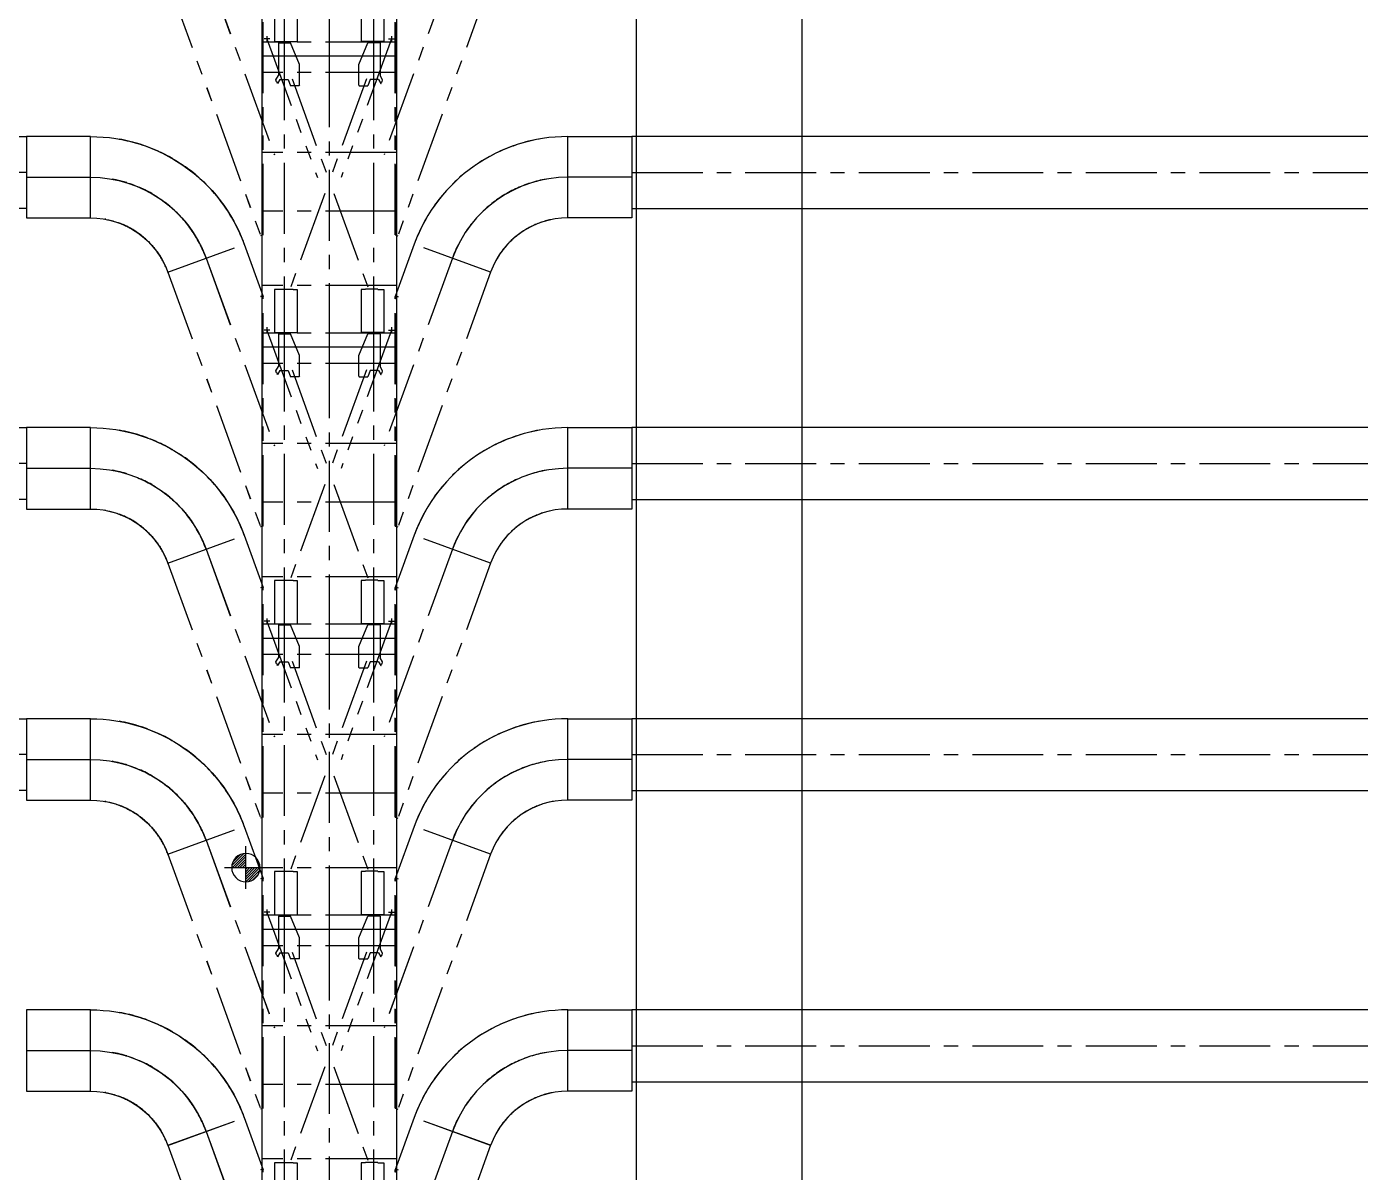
# Model space of a CAD drawing. Extents: x -40736 to 716455, y -65544 to 37405.
# Drawn here: x 340571 to 341981, y -40807 to -39596 of the extents above; entities that cross this region are included whole.
import ezdxf

# ---------------------------------------------------------------- set-up
doc = ezdxf.new("R2010")
doc.units = 0
doc.header["$LTSCALE"] = 600
doc.header["$MEASUREMENT"] = 0
doc.linetypes.add('CENTER', pattern=[2, 1.25, -0.25, 0.25, -0.25])
doc.linetypes.add('PHANTOM', pattern=[2.5, 1.25, -0.25, 0.25, -0.25, 0.25, -0.25])
doc.layers.get('0').update_dxf_attribs({"linetype": 'CONTINUOUS'})
for name, color, linetype in [('0-架台', 232, 'CONTINUOUS'), ('001', 7, 'CONTINUOUS'), ('底圖', 253, 'CONTINUOUS'), ('規劃圖', 253, 'CONTINUOUS')]:
    doc.layers.add(name, color=color, linetype=linetype)

# ---------------------------------------------------------------- blocks, each defined once
blk = doc.blocks.new('*X3')
at = {"color": 0, "linetype": 'Continuous'}
for p, q in [((4004.313, 2188.463), (4004.316, 2188.466)), ((4003.813, 2187.963), (4003.816, 2187.966))]:
    blk.add_line(p, q, dxfattribs=at)
blk = doc.blocks.new('B4-2', base_point=(4003.816, 2188.463))
for p, q in [((4003.816, 2188.963), (4003.816, 2189.213)), ((4003.816, 2188.463), (4003.816, 2188.963)), ((4003.066, 2188.463), (4003.316, 2188.463)), ((4003.316, 2188.463), (4003.816, 2188.463)), ((4003.816, 2187.963), (4003.816, 2188.463)), ((4003.816, 2188.463), (4004.313, 2188.463)), ((4004.313, 2188.463), (4004.566, 2188.463)), ((4003.816, 2187.713), (4003.816, 2187.963))]:
    blk.add_line(p, q)
at = {"color": 0, "linetype": 'Continuous'}
for p, q in [((4003.321, 2188.531), (4003.748, 2188.958)), ((4003.341, 2188.463), (4003.816, 2188.938)), ((4003.353, 2188.652), (4003.627, 2188.926)), ((4003.429, 2188.463), (4003.816, 2188.85)), ((4003.518, 2188.463), (4003.816, 2188.761)), ((4003.606, 2188.463), (4003.816, 2188.673)), ((4003.695, 2188.463), (4003.816, 2188.585)), ((4003.783, 2188.463), (4003.816, 2188.496)), ((4003.816, 2188.408), (4003.871, 2188.463)), ((4003.816, 2188.319), (4003.96, 2188.463)), ((4003.816, 2188.231), (4004.048, 2188.463)), ((4003.816, 2188.143), (4004.136, 2188.463)), ((4003.816, 2188.054), (4004.225, 2188.463)), ((4003.816, 2187.966), (4004.313, 2188.463)), ((4003.911, 2187.972), (4004.307, 2188.368)), ((4004.046, 2188.019), (4004.26, 2188.233)), ((4003.813, 2187.963), (4003.816, 2187.966))]:
    blk.add_line(p, q, dxfattribs=at)
at = {"linetype": 'Continuous'}
for start, end in [(90, 180), (269.6748, 0)]:
    blk.add_arc((4003.816, 2188.463), 0.5, start, end, dxfattribs=at)
for start, end in [(0, 90), (180, 270)]:
    blk.add_arc((4003.816, 2188.463), 0.5, start, end)
blk.add_blockref('*X3', (0, 0), dxfattribs=at)
blk = doc.blocks.new('platform')
at = {"layer": '0-架台'}
blk.add_line((3250, -10894), (3250, 147292), dxfattribs=at)
blk = doc.blocks.new('HAITI-3-34')
at = {"layer": '001', "linetype": 'CENTER'}
for p, q in [((75136.375512, 101974.159575), (75196.375512, 101974.159575)), ((75166.375512, 101944.159575), (75166.375512, 102004.159575)), ((75166.375512, 100688.159575), (75166.375512, 100628.159575)), ((75136.375512, 100658.159575), (75196.375512, 100658.159575))]:
    blk.add_line(p, q, dxfattribs=at)
at = {"layer": '001', "color": 6, "linetype": 'PHANTOM'}
for p, q in [((75166.375512, 101974.159575), (76630.671035, 101441.199591)), ((75206.166799, 101852.159575), (75208.166799, 101854.159575)), ((75206.166799, 101852.159575), (75206.166799, 101724.159575)), ((75208.166799, 101854.159575), (75552.128323, 101854.159575)), ((75597.128323, 101880.140337), (75552.128323, 101854.159575)), ((75595.166799, 101838.593332), (75636.278958, 101862.329448)), ((75595.166799, 101838.593332), (75595.166799, 101749.159575)), ((75617.618704, 101874.649956), (75597.128323, 101880.140337)), ((75625.118704, 101861.659575), (75617.618704, 101874.649956)), ((75630.747869, 101864.909575), (75625.118704, 101861.659575)), ((75635.528958, 101863.628486), (75630.747869, 101864.909575)), ((75636.278958, 101862.329448), (75635.528958, 101863.628486)), ((77813.166799, 101831.409575), (77810.166799, 101829.159575)), ((77810.166799, 101829.159575), (77810.166799, 101699.159575)), ((77813.166799, 101894.159575), (78270.166799, 101894.159575)), ((77813.166799, 101831.409575), (77813.166799, 101894.159575)), ((78270.166799, 101894.159575), (78270.166799, 101654.159575)), ((75435.166799, 101629.159575), (75206.166799, 101724.159575)), ((75587.408431, 101709.177459), (76594.75892, 101342.531865)), ((75595.166799, 101749.159575), (75660.166799, 101724.159575)), ((75660.166799, 101634.159575), (75660.166799, 101724.159575)), ((76799.556855, 101364.327637), (77809.696953, 101731.988565)), ((77813.166799, 101699.159575), (77810.166799, 101699.159575)), ((77813.166799, 101699.159575), (77813.166799, 101654.159575)), ((75655.166799, 101629.159575), (75435.166799, 101629.159575)), ((75655.166799, 101629.159575), (75660.166799, 101634.159575)), ((77813.166799, 101654.159575), (78270.166799, 101654.159575)), ((75587.408431, 100923.141691), (76594.75892, 101289.787285)), ((76799.556855, 101267.991513), (77809.696953, 100900.330585)), ((75166.375512, 100658.159575), (76630.671035, 101191.11956)), ((75435.166799, 101003.159575), (75206.166799, 100908.159575)), ((75655.166799, 101003.159575), (75435.166799, 101003.159575)), ((75655.166799, 101003.159575), (75660.166799, 100998.159575)), ((75660.166799, 100998.159575), (75660.166799, 100908.159575)), ((77813.166799, 100978.159575), (78270.166799, 100978.159575)), ((77813.166799, 100933.159575), (77813.166799, 100978.159575)), ((78270.166799, 100738.159575), (78270.166799, 100978.159575)), ((75206.166799, 100780.159575), (75206.166799, 100908.159575)), ((75595.166799, 100883.159575), (75660.166799, 100908.159575)), ((75595.166799, 100793.725818), (75595.166799, 100883.159575)), ((77813.166799, 100933.159575), (77810.166799, 100933.159575)), ((77810.166799, 100803.159575), (77810.166799, 100933.159575)), ((75206.166799, 100780.159575), (75208.166799, 100778.159575)), ((75208.166799, 100778.159575), (75552.128323, 100778.159575)), ((75597.128323, 100752.178813), (75552.128323, 100778.159575)), ((75595.166799, 100793.725818), (75636.278958, 100769.989702)), ((75617.618704, 100757.669194), (75597.128323, 100752.178813)), ((75625.118704, 100770.659575), (75617.618704, 100757.669194)), ((75630.747869, 100767.409575), (75625.118704, 100770.659575)), ((75635.528958, 100768.690664), (75630.747869, 100767.409575)), ((75636.278958, 100769.989702), (75635.528958, 100768.690664)), ((77813.166799, 100800.909575), (77810.166799, 100803.159575)), ((77813.166799, 100800.909575), (77813.166799, 100738.159575)), ((77813.166799, 100738.159575), (78270.166799, 100738.159575))]:
    blk.add_line(p, q, dxfattribs=at)
at = {"layer": '001', "color": 3}
for p, q in [((75348.266799, 102026.159575), (78425.166799, 102026.159575)), ((75348.266799, 102026.159575), (75348.266799, 100606.159575)), ((78425.166799, 102026.159575), (78425.166799, 100606.159575)), ((78425.166799, 100606.159575), (75348.266799, 100606.159575))]:
    blk.add_line(p, q, dxfattribs=at)
at = {"layer": '001', "color": 2, "linetype": 'CENTER'}
for p, q in [((75520.166799, 102026.159575), (75520.166799, 100606.159575)), ((76365.69228, 102026.159575), (76365.69228, 100606.159575)), ((76985.69228, 102026.159575), (76985.69228, 100606.159575)), ((77773.166799, 102026.159575), (77773.166799, 100606.159575)), ((78275.166799, 102026.159575), (78275.166799, 100606.159575)), ((78425.166799, 101789.159575), (75348.266799, 101789.159575)), ((75348.266799, 101316.159575), (78425.166799, 101316.159575)), ((78425.166799, 100843.159575), (75348.266799, 100843.159575))]:
    blk.add_line(p, q, dxfattribs=at)
blk = doc.blocks.new('HAITI-3-35')
at = {"layer": '001', "linetype": 'CENTER'}
for p, q in [((72059.475512, 101974.159575), (72119.475512, 101974.159575)), ((72089.475512, 101944.159575), (72089.475512, 102004.159575)), ((72089.475512, 100688.159575), (72089.475512, 100628.159575)), ((72059.475512, 100658.159575), (72119.475512, 100658.159575))]:
    blk.add_line(p, q, dxfattribs=at)
at = {"layer": '001', "color": 6, "linetype": 'PHANTOM'}
for p, q in [((72089.475512, 101974.159575), (73553.771035, 101441.199591)), ((72129.266799, 101852.159575), (72131.266799, 101854.159575)), ((72129.266799, 101852.159575), (72129.266799, 101724.159575)), ((72131.266799, 101854.159575), (72475.228323, 101854.159575)), ((72520.228323, 101880.140337), (72475.228323, 101854.159575)), ((72518.266799, 101838.593332), (72559.378958, 101862.329448)), ((72518.266799, 101838.593332), (72518.266799, 101749.159575)), ((72540.718704, 101874.649956), (72520.228323, 101880.140337)), ((72548.218704, 101861.659575), (72540.718704, 101874.649956)), ((72553.847869, 101864.909575), (72548.218704, 101861.659575)), ((72558.628958, 101863.628486), (72553.847869, 101864.909575)), ((72559.378958, 101862.329448), (72558.628958, 101863.628486)), ((74736.266799, 101831.409575), (74733.266799, 101829.159575)), ((74733.266799, 101829.159575), (74733.266799, 101699.159575)), ((74736.266799, 101894.159575), (75193.266799, 101894.159575)), ((74736.266799, 101831.409575), (74736.266799, 101894.159575)), ((75193.266799, 101894.159575), (75193.266799, 101654.159575)), ((72358.266799, 101629.159575), (72129.266799, 101724.159575)), ((72510.508431, 101709.177459), (73517.85892, 101342.531865)), ((72518.266799, 101749.159575), (72583.266799, 101724.159575)), ((72583.266799, 101634.159575), (72583.266799, 101724.159575)), ((73722.656855, 101364.327637), (74732.796953, 101731.988565)), ((74736.266799, 101699.159575), (74733.266799, 101699.159575)), ((74736.266799, 101699.159575), (74736.266799, 101654.159575)), ((72578.266799, 101629.159575), (72358.266799, 101629.159575)), ((72578.266799, 101629.159575), (72583.266799, 101634.159575)), ((74736.266799, 101654.159575), (75193.266799, 101654.159575)), ((72510.508431, 100923.141691), (73517.85892, 101289.787285)), ((73722.656855, 101267.991513), (74732.796953, 100900.330585)), ((72089.475512, 100658.159575), (73553.771035, 101191.11956)), ((72358.266799, 101003.159575), (72129.266799, 100908.159575)), ((72578.266799, 101003.159575), (72358.266799, 101003.159575)), ((72578.266799, 101003.159575), (72583.266799, 100998.159575)), ((72583.266799, 100998.159575), (72583.266799, 100908.159575)), ((74736.266799, 100978.159575), (75193.266799, 100978.159575)), ((74736.266799, 100933.159575), (74736.266799, 100978.159575)), ((75193.266799, 100738.159575), (75193.266799, 100978.159575)), ((72129.266799, 100780.159575), (72129.266799, 100908.159575)), ((72518.266799, 100883.159575), (72583.266799, 100908.159575)), ((72518.266799, 100793.725818), (72518.266799, 100883.159575)), ((74736.266799, 100933.159575), (74733.266799, 100933.159575)), ((74733.266799, 100803.159575), (74733.266799, 100933.159575)), ((72129.266799, 100780.159575), (72131.266799, 100778.159575)), ((72131.266799, 100778.159575), (72475.228323, 100778.159575)), ((72520.228323, 100752.178813), (72475.228323, 100778.159575)), ((72518.266799, 100793.725818), (72559.378958, 100769.989702)), ((72540.718704, 100757.669194), (72520.228323, 100752.178813)), ((72548.218704, 100770.659575), (72540.718704, 100757.669194)), ((72553.847869, 100767.409575), (72548.218704, 100770.659575)), ((72558.628958, 100768.690664), (72553.847869, 100767.409575)), ((72559.378958, 100769.989702), (72558.628958, 100768.690664)), ((74736.266799, 100800.909575), (74733.266799, 100803.159575)), ((74736.266799, 100800.909575), (74736.266799, 100738.159575)), ((74736.266799, 100738.159575), (75193.266799, 100738.159575))]:
    blk.add_line(p, q, dxfattribs=at)
at = {"layer": '001', "color": 3}
for p, q in [((72271.366799, 102026.159575), (75348.266799, 102026.159575)), ((72271.366799, 102026.159575), (72271.366799, 100606.159575)), ((75348.266799, 102026.159575), (75348.266799, 100606.159575)), ((75348.266799, 100606.159575), (72271.366799, 100606.159575))]:
    blk.add_line(p, q, dxfattribs=at)
at = {"layer": '001', "color": 2, "linetype": 'CENTER'}
for p, q in [((72443.266799, 102026.159575), (72443.266799, 100606.159575)), ((73288.79228, 102026.159575), (73288.79228, 100606.159575)), ((73908.79228, 102026.159575), (73908.79228, 100606.159575)), ((74696.266799, 102026.159575), (74696.266799, 100606.159575)), ((75198.266799, 102026.159575), (75198.266799, 100606.159575)), ((75348.266799, 101789.159575), (72271.366799, 101789.159575)), ((72271.366799, 101316.159575), (75348.266799, 101316.159575)), ((75348.266799, 100843.159575), (72271.366799, 100843.159575))]:
    blk.add_line(p, q, dxfattribs=at)
blk = doc.blocks.new('HAITI-3-36')
at = {"layer": '001', "linetype": 'CENTER'}
for p, q in [((68982.575512, 101974.159575), (69042.575512, 101974.159575)), ((69012.575512, 101944.159575), (69012.575512, 102004.159575)), ((69012.575512, 100688.159575), (69012.575512, 100628.159575)), ((68982.575512, 100658.159575), (69042.575512, 100658.159575))]:
    blk.add_line(p, q, dxfattribs=at)
at = {"layer": '001', "color": 6, "linetype": 'PHANTOM'}
for p, q in [((69012.575512, 101974.159575), (70476.871035, 101441.199591)), ((69052.366799, 101852.159575), (69054.366799, 101854.159575)), ((69052.366799, 101852.159575), (69052.366799, 101724.159575)), ((69054.366799, 101854.159575), (69398.328323, 101854.159575)), ((69443.328323, 101880.140337), (69398.328323, 101854.159575)), ((69441.366799, 101838.593332), (69482.478958, 101862.329448)), ((69441.366799, 101838.593332), (69441.366799, 101749.159575)), ((69463.818704, 101874.649956), (69443.328323, 101880.140337)), ((69471.318704, 101861.659575), (69463.818704, 101874.649956)), ((69476.947869, 101864.909575), (69471.318704, 101861.659575)), ((69481.728958, 101863.628486), (69476.947869, 101864.909575)), ((69482.478958, 101862.329448), (69481.728958, 101863.628486)), ((71659.366799, 101831.409575), (71656.366799, 101829.159575)), ((71656.366799, 101829.159575), (71656.366799, 101699.159575)), ((71659.366799, 101894.159575), (72116.366799, 101894.159575)), ((71659.366799, 101831.409575), (71659.366799, 101894.159575)), ((72116.366799, 101894.159575), (72116.366799, 101654.159575)), ((69281.366799, 101629.159575), (69052.366799, 101724.159575)), ((69433.608431, 101709.177459), (70440.95892, 101342.531865)), ((69441.366799, 101749.159575), (69506.366799, 101724.159575)), ((69506.366799, 101634.159575), (69506.366799, 101724.159575)), ((70645.756855, 101364.327637), (71655.896953, 101731.988565)), ((71659.366799, 101699.159575), (71656.366799, 101699.159575)), ((71659.366799, 101699.159575), (71659.366799, 101654.159575)), ((69501.366799, 101629.159575), (69281.366799, 101629.159575)), ((69501.366799, 101629.159575), (69506.366799, 101634.159575)), ((71659.366799, 101654.159575), (72116.366799, 101654.159575)), ((69433.608431, 100923.141691), (70440.95892, 101289.787285)), ((70645.756855, 101267.991513), (71655.896953, 100900.330585)), ((69012.575512, 100658.159575), (70476.871035, 101191.11956)), ((69281.366799, 101003.159575), (69052.366799, 100908.159575)), ((69501.366799, 101003.159575), (69281.366799, 101003.159575)), ((69501.366799, 101003.159575), (69506.366799, 100998.159575)), ((69506.366799, 100998.159575), (69506.366799, 100908.159575)), ((71659.366799, 100978.159575), (72116.366799, 100978.159575)), ((71659.366799, 100933.159575), (71659.366799, 100978.159575)), ((72116.366799, 100738.159575), (72116.366799, 100978.159575)), ((69052.366799, 100780.159575), (69052.366799, 100908.159575)), ((69441.366799, 100883.159575), (69506.366799, 100908.159575)), ((69441.366799, 100793.725818), (69441.366799, 100883.159575)), ((71659.366799, 100933.159575), (71656.366799, 100933.159575)), ((71656.366799, 100803.159575), (71656.366799, 100933.159575)), ((69052.366799, 100780.159575), (69054.366799, 100778.159575)), ((69054.366799, 100778.159575), (69398.328323, 100778.159575)), ((69443.328323, 100752.178813), (69398.328323, 100778.159575)), ((69441.366799, 100793.725818), (69482.478958, 100769.989702)), ((69463.818704, 100757.669194), (69443.328323, 100752.178813)), ((69471.318704, 100770.659575), (69463.818704, 100757.669194)), ((69476.947869, 100767.409575), (69471.318704, 100770.659575)), ((69481.728958, 100768.690664), (69476.947869, 100767.409575)), ((69482.478958, 100769.989702), (69481.728958, 100768.690664)), ((71659.366799, 100800.909575), (71656.366799, 100803.159575)), ((71659.366799, 100800.909575), (71659.366799, 100738.159575)), ((71659.366799, 100738.159575), (72116.366799, 100738.159575))]:
    blk.add_line(p, q, dxfattribs=at)
at = {"layer": '001', "color": 3}
for p, q in [((69194.466799, 102026.159575), (72271.366799, 102026.159575)), ((69194.466799, 102026.159575), (69194.466799, 100606.159575)), ((72271.366799, 102026.159575), (72271.366799, 100606.159575)), ((72271.366799, 100606.159575), (69194.466799, 100606.159575))]:
    blk.add_line(p, q, dxfattribs=at)
at = {"layer": '001', "color": 2, "linetype": 'CENTER'}
for p, q in [((69366.366799, 102026.159575), (69366.366799, 100606.159575)), ((70211.89228, 102026.159575), (70211.89228, 100606.159575)), ((70831.89228, 102026.159575), (70831.89228, 100606.159575)), ((71619.366799, 102026.159575), (71619.366799, 100606.159575)), ((72121.366799, 102026.159575), (72121.366799, 100606.159575)), ((72271.366799, 101789.159575), (69194.466799, 101789.159575)), ((69194.466799, 101316.159575), (72271.366799, 101316.159575)), ((72271.366799, 100843.159575), (69194.466799, 100843.159575))]:
    blk.add_line(p, q, dxfattribs=at)
blk = doc.blocks.new('HAITI-3-37')
at = {"layer": '001', "linetype": 'CENTER'}
for p, q in [((65905.675512, 101974.159575), (65965.675512, 101974.159575)), ((65935.675512, 101944.159575), (65935.675512, 102004.159575)), ((65935.675512, 100688.159575), (65935.675512, 100628.159575)), ((65905.675512, 100658.159575), (65965.675512, 100658.159575))]:
    blk.add_line(p, q, dxfattribs=at)
at = {"layer": '001', "color": 6, "linetype": 'PHANTOM'}
for p, q in [((65935.675512, 101974.159575), (67399.971035, 101441.199591)), ((65975.466799, 101852.159575), (65977.466799, 101854.159575)), ((65975.466799, 101852.159575), (65975.466799, 101724.159575)), ((65977.466799, 101854.159575), (66321.428323, 101854.159575)), ((66366.428323, 101880.140337), (66321.428323, 101854.159575)), ((66364.466799, 101838.593332), (66405.578958, 101862.329448)), ((66364.466799, 101838.593332), (66364.466799, 101749.159575)), ((66386.918704, 101874.649956), (66366.428323, 101880.140337)), ((66394.418704, 101861.659575), (66386.918704, 101874.649956)), ((66400.047869, 101864.909575), (66394.418704, 101861.659575)), ((66404.828958, 101863.628486), (66400.047869, 101864.909575)), ((66405.578958, 101862.329448), (66404.828958, 101863.628486)), ((68582.466799, 101831.409575), (68579.466799, 101829.159575)), ((68579.466799, 101829.159575), (68579.466799, 101699.159575)), ((68582.466799, 101894.159575), (69039.466799, 101894.159575)), ((68582.466799, 101831.409575), (68582.466799, 101894.159575)), ((69039.466799, 101894.159575), (69039.466799, 101654.159575)), ((66204.466799, 101629.159575), (65975.466799, 101724.159575)), ((66356.708431, 101709.177459), (67364.05892, 101342.531865)), ((66364.466799, 101749.159575), (66429.466799, 101724.159575)), ((66429.466799, 101634.159575), (66429.466799, 101724.159575)), ((67568.856855, 101364.327637), (68578.996953, 101731.988565)), ((68582.466799, 101699.159575), (68579.466799, 101699.159575)), ((68582.466799, 101699.159575), (68582.466799, 101654.159575)), ((66424.466799, 101629.159575), (66204.466799, 101629.159575)), ((66424.466799, 101629.159575), (66429.466799, 101634.159575)), ((68582.466799, 101654.159575), (69039.466799, 101654.159575)), ((66356.708431, 100923.141691), (67364.05892, 101289.787285)), ((67568.856855, 101267.991513), (68578.996953, 100900.330585)), ((65935.675512, 100658.159575), (67399.971035, 101191.11956)), ((66204.466799, 101003.159575), (65975.466799, 100908.159575)), ((66424.466799, 101003.159575), (66204.466799, 101003.159575)), ((66424.466799, 101003.159575), (66429.466799, 100998.159575)), ((66429.466799, 100998.159575), (66429.466799, 100908.159575)), ((68582.466799, 100978.159575), (69039.466799, 100978.159575)), ((68582.466799, 100933.159575), (68582.466799, 100978.159575)), ((69039.466799, 100738.159575), (69039.466799, 100978.159575)), ((65975.466799, 100780.159575), (65975.466799, 100908.159575)), ((66364.466799, 100883.159575), (66429.466799, 100908.159575)), ((66364.466799, 100793.725818), (66364.466799, 100883.159575)), ((68582.466799, 100933.159575), (68579.466799, 100933.159575)), ((68579.466799, 100803.159575), (68579.466799, 100933.159575)), ((65975.466799, 100780.159575), (65977.466799, 100778.159575)), ((65977.466799, 100778.159575), (66321.428323, 100778.159575)), ((66366.428323, 100752.178813), (66321.428323, 100778.159575)), ((66364.466799, 100793.725818), (66405.578958, 100769.989702)), ((66386.918704, 100757.669194), (66366.428323, 100752.178813)), ((66394.418704, 100770.659575), (66386.918704, 100757.669194)), ((66400.047869, 100767.409575), (66394.418704, 100770.659575)), ((66404.828958, 100768.690664), (66400.047869, 100767.409575)), ((66405.578958, 100769.989702), (66404.828958, 100768.690664)), ((68582.466799, 100800.909575), (68579.466799, 100803.159575)), ((68582.466799, 100800.909575), (68582.466799, 100738.159575)), ((68582.466799, 100738.159575), (69039.466799, 100738.159575))]:
    blk.add_line(p, q, dxfattribs=at)
at = {"layer": '001', "color": 3}
for p, q in [((66117.566799, 102026.159575), (69194.466799, 102026.159575)), ((66117.566799, 102026.159575), (66117.566799, 100606.159575)), ((69194.466799, 102026.159575), (69194.466799, 100606.159575)), ((69194.466799, 100606.159575), (66117.566799, 100606.159575))]:
    blk.add_line(p, q, dxfattribs=at)
at = {"layer": '001', "color": 2, "linetype": 'CENTER'}
for p, q in [((66289.466799, 102026.159575), (66289.466799, 100606.159575)), ((67134.99228, 102026.159575), (67134.99228, 100606.159575)), ((67754.99228, 102026.159575), (67754.99228, 100606.159575)), ((68542.466799, 102026.159575), (68542.466799, 100606.159575)), ((69044.466799, 102026.159575), (69044.466799, 100606.159575)), ((69194.466799, 101789.159575), (66117.566799, 101789.159575)), ((66117.566799, 101316.159575), (69194.466799, 101316.159575)), ((69194.466799, 100843.159575), (66117.566799, 100843.159575))]:
    blk.add_line(p, q, dxfattribs=at)
blk = doc.blocks.new('HAITI-3-38')
at = {"layer": '001', "linetype": 'CENTER'}
for p, q in [((62828.775512, 101974.159575), (62888.775512, 101974.159575)), ((62858.775512, 101944.159575), (62858.775512, 102004.159575)), ((62858.775512, 100688.159575), (62858.775512, 100628.159575)), ((62828.775512, 100658.159575), (62888.775512, 100658.159575))]:
    blk.add_line(p, q, dxfattribs=at)
at = {"layer": '001', "color": 6, "linetype": 'PHANTOM'}
for p, q in [((62858.775512, 101974.159575), (64323.071035, 101441.199591)), ((62898.566799, 101852.159575), (62900.566799, 101854.159575)), ((62898.566799, 101852.159575), (62898.566799, 101724.159575)), ((62900.566799, 101854.159575), (63244.528323, 101854.159575)), ((63289.528323, 101880.140337), (63244.528323, 101854.159575)), ((63287.566799, 101838.593332), (63328.678958, 101862.329448)), ((63287.566799, 101838.593332), (63287.566799, 101749.159575)), ((63310.018704, 101874.649956), (63289.528323, 101880.140337)), ((63317.518704, 101861.659575), (63310.018704, 101874.649956)), ((63323.147869, 101864.909575), (63317.518704, 101861.659575)), ((63327.928958, 101863.628486), (63323.147869, 101864.909575)), ((63328.678958, 101862.329448), (63327.928958, 101863.628486)), ((65505.566799, 101831.409575), (65502.566799, 101829.159575)), ((65502.566799, 101829.159575), (65502.566799, 101699.159575)), ((65505.566799, 101894.159575), (65962.566799, 101894.159575)), ((65505.566799, 101831.409575), (65505.566799, 101894.159575)), ((65962.566799, 101894.159575), (65962.566799, 101654.159575)), ((63127.566799, 101629.159575), (62898.566799, 101724.159575)), ((63279.808431, 101709.177459), (64287.15892, 101342.531865)), ((63287.566799, 101749.159575), (63352.566799, 101724.159575)), ((63352.566799, 101634.159575), (63352.566799, 101724.159575)), ((64491.956855, 101364.327637), (65502.096953, 101731.988565)), ((65505.566799, 101699.159575), (65502.566799, 101699.159575)), ((65505.566799, 101699.159575), (65505.566799, 101654.159575)), ((63347.566799, 101629.159575), (63127.566799, 101629.159575)), ((63347.566799, 101629.159575), (63352.566799, 101634.159575)), ((65505.566799, 101654.159575), (65962.566799, 101654.159575)), ((63279.808431, 100923.141691), (64287.15892, 101289.787285)), ((64491.956855, 101267.991513), (65502.096953, 100900.330585)), ((62858.775512, 100658.159575), (64323.071035, 101191.11956)), ((63127.566799, 101003.159575), (62898.566799, 100908.159575)), ((63347.566799, 101003.159575), (63127.566799, 101003.159575)), ((63347.566799, 101003.159575), (63352.566799, 100998.159575)), ((63352.566799, 100998.159575), (63352.566799, 100908.159575)), ((65505.566799, 100978.159575), (65962.566799, 100978.159575)), ((65505.566799, 100933.159575), (65505.566799, 100978.159575)), ((65962.566799, 100738.159575), (65962.566799, 100978.159575)), ((62898.566799, 100780.159575), (62898.566799, 100908.159575)), ((63287.566799, 100883.159575), (63352.566799, 100908.159575)), ((63287.566799, 100793.725818), (63287.566799, 100883.159575)), ((65505.566799, 100933.159575), (65502.566799, 100933.159575)), ((65502.566799, 100803.159575), (65502.566799, 100933.159575)), ((62898.566799, 100780.159575), (62900.566799, 100778.159575)), ((62900.566799, 100778.159575), (63244.528323, 100778.159575)), ((63289.528323, 100752.178813), (63244.528323, 100778.159575)), ((63287.566799, 100793.725818), (63328.678958, 100769.989702)), ((63310.018704, 100757.669194), (63289.528323, 100752.178813)), ((63317.518704, 100770.659575), (63310.018704, 100757.669194)), ((63323.147869, 100767.409575), (63317.518704, 100770.659575)), ((63327.928958, 100768.690664), (63323.147869, 100767.409575)), ((63328.678958, 100769.989702), (63327.928958, 100768.690664)), ((65505.566799, 100800.909575), (65502.566799, 100803.159575)), ((65505.566799, 100800.909575), (65505.566799, 100738.159575)), ((65505.566799, 100738.159575), (65962.566799, 100738.159575))]:
    blk.add_line(p, q, dxfattribs=at)
at = {"layer": '001', "color": 3}
for p, q in [((63040.666799, 102026.159575), (66117.566799, 102026.159575)), ((63040.666799, 102026.159575), (63040.666799, 100606.159575)), ((66117.566799, 102026.159575), (66117.566799, 100606.159575)), ((66117.566799, 100606.159575), (63040.666799, 100606.159575))]:
    blk.add_line(p, q, dxfattribs=at)
at = {"layer": '001', "color": 2, "linetype": 'CENTER'}
for p, q in [((63212.566799, 102026.159575), (63212.566799, 100606.159575)), ((64058.09228, 102026.159575), (64058.09228, 100606.159575)), ((64678.09228, 102026.159575), (64678.09228, 100606.159575)), ((65465.566799, 102026.159575), (65465.566799, 100606.159575)), ((65967.566799, 102026.159575), (65967.566799, 100606.159575)), ((66117.566799, 101789.159575), (63040.666799, 101789.159575)), ((63040.666799, 101316.159575), (66117.566799, 101316.159575)), ((66117.566799, 100843.159575), (63040.666799, 100843.159575))]:
    blk.add_line(p, q, dxfattribs=at)
blk = doc.blocks.new('1U0032-ASY-C01-NHX-1-166')
at = {"layer": '001', "color": 10, "linetype": 'PHANTOM'}
for p, q in [((77629.908773, 103022.144581), (77335.857457, 102213.977629)), ((77629.760978, 103022.198374), (80324.618782, 102041.350355)), ((77335.537644, 102214.094031), (77887.600522, 102013.159575)), ((80319.089792, 102026.159575), (77851.883312, 102026.159575)), ((77879.887842, 102015.966765), (77890.148452, 102044.157535)), ((80314.358172, 102013.159575), (77887.600522, 102013.159575)), ((80314.358172, 102013.159575), (80324.618782, 102041.350355))]:
    blk.add_line(p, q, dxfattribs=at)
at = {"layer": '001', "color": 2, "linetype": 'CENTER'}
blk.add_line((77482.609541, 102618.160683), (79466.291272, 101896.159575), dxfattribs=at)
at = {"layer": '001', "color": 10, "linetype": 'PHANTOM'}
for radius, end in [(870, 249.994821), (1730, 249.994364)]:
    blk.add_arc((77927.392397, 103839.704055), radius, 190.120183, end, dxfattribs=at)
at = {"layer": '001', "color": 2, "linetype": 'CENTER'}
blk.add_arc((77927.392397, 103839.704055), 1300, 190.120183, 249.992652, dxfattribs=at)
blk = doc.blocks.new('1U0032-ASY-C01-NHX-1-167')
at = {"layer": '001', "color": 2, "linetype": 'CENTER'}
blk.add_line((77482.609541, 100014.158467), (79466.291272, 100736.159575), dxfattribs=at)
at = {"layer": '001', "color": 10, "linetype": 'PHANTOM'}
for p, q in [((77335.537644, 100418.225119), (77887.600522, 100619.159575)), ((77629.760978, 99610.120776), (80324.618782, 100590.968795)), ((80319.089792, 100606.159575), (77851.883312, 100606.159575)), ((77879.887842, 100616.352385), (77890.148452, 100588.161615)), ((80314.358172, 100619.159575), (77887.600522, 100619.159575)), ((80314.358172, 100619.159575), (80324.618782, 100590.968795)), ((77629.908773, 99610.174569), (77335.857457, 100418.341521))]:
    blk.add_line(p, q, dxfattribs=at)
for radius, start in [(1730, 110.005636), (870, 110.005179)]:
    blk.add_arc((77927.392397, 98792.615095), radius, start, 169.879817, dxfattribs=at)
at = {"layer": '001', "color": 2, "linetype": 'CENTER'}
blk.add_arc((77927.392397, 98792.615095), 1300, 110.007348, 169.879817, dxfattribs=at)
blk = doc.blocks.new('1U0032-ASY-C01-NHX-1-168')
at = {"layer": '001', "color": 10, "linetype": 'PHANTOM'}
for p, q in [((74553.008773, 103022.144581), (74258.957457, 102213.977629)), ((74552.860978, 103022.198374), (77247.718782, 102041.350355)), ((74258.637644, 102214.094031), (74810.700522, 102013.159575)), ((77242.189792, 102026.159575), (74774.983312, 102026.159575)), ((74802.987842, 102015.966765), (74813.248452, 102044.157535)), ((77237.458172, 102013.159575), (74810.700522, 102013.159575)), ((77237.458172, 102013.159575), (77247.718782, 102041.350355))]:
    blk.add_line(p, q, dxfattribs=at)
at = {"layer": '001', "color": 2, "linetype": 'CENTER'}
blk.add_line((74405.709541, 102618.160683), (76389.391272, 101896.159575), dxfattribs=at)
at = {"layer": '001', "color": 10, "linetype": 'PHANTOM'}
for radius, end in [(870, 249.994821), (1730, 249.994364)]:
    blk.add_arc((74850.492397, 103839.704055), radius, 190.120183, end, dxfattribs=at)
at = {"layer": '001', "color": 2, "linetype": 'CENTER'}
blk.add_arc((74850.492397, 103839.704055), 1300, 190.120183, 249.992652, dxfattribs=at)
blk = doc.blocks.new('1U0032-ASY-C01-NHX-1-169')
at = {"layer": '001', "color": 2, "linetype": 'CENTER'}
blk.add_line((74405.709541, 100014.158467), (76389.391272, 100736.159575), dxfattribs=at)
at = {"layer": '001', "color": 10, "linetype": 'PHANTOM'}
for p, q in [((74258.637644, 100418.225119), (74810.700522, 100619.159575)), ((74552.860978, 99610.120776), (77247.718782, 100590.968795)), ((77242.189792, 100606.159575), (74774.983312, 100606.159575)), ((74802.987842, 100616.352385), (74813.248452, 100588.161615)), ((77237.458172, 100619.159575), (74810.700522, 100619.159575)), ((77237.458172, 100619.159575), (77247.718782, 100590.968795)), ((74553.008773, 99610.174569), (74258.957457, 100418.341521))]:
    blk.add_line(p, q, dxfattribs=at)
for radius, start in [(1730, 110.005636), (870, 110.005179)]:
    blk.add_arc((74850.492397, 98792.615095), radius, start, 169.879817, dxfattribs=at)
at = {"layer": '001', "color": 2, "linetype": 'CENTER'}
blk.add_arc((74850.492397, 98792.615095), 1300, 110.007348, 169.879817, dxfattribs=at)
blk = doc.blocks.new('1U0032-ASY-C01-NHX-1-170')
at = {"layer": '001', "color": 10, "linetype": 'PHANTOM'}
for p, q in [((71476.108773, 103022.144581), (71182.057457, 102213.977629)), ((71475.960978, 103022.198374), (74170.818782, 102041.350355)), ((71181.737644, 102214.094031), (71733.800522, 102013.159575)), ((74165.289792, 102026.159575), (71698.083312, 102026.159575)), ((71726.087842, 102015.966765), (71736.348452, 102044.157535)), ((74160.558172, 102013.159575), (71733.800522, 102013.159575)), ((74160.558172, 102013.159575), (74170.818782, 102041.350355))]:
    blk.add_line(p, q, dxfattribs=at)
at = {"layer": '001', "color": 2, "linetype": 'CENTER'}
blk.add_line((71328.809541, 102618.160683), (73312.491272, 101896.159575), dxfattribs=at)
at = {"layer": '001', "color": 10, "linetype": 'PHANTOM'}
for radius, end in [(870, 249.994821), (1730, 249.994364)]:
    blk.add_arc((71773.592397, 103839.704055), radius, 190.120183, end, dxfattribs=at)
at = {"layer": '001', "color": 2, "linetype": 'CENTER'}
blk.add_arc((71773.592397, 103839.704055), 1300, 190.120183, 249.992652, dxfattribs=at)
blk = doc.blocks.new('1U0032-ASY-C01-NHX-1-171')
at = {"layer": '001', "color": 2, "linetype": 'CENTER'}
blk.add_line((71328.809541, 100014.158467), (73312.491272, 100736.159575), dxfattribs=at)
at = {"layer": '001', "color": 10, "linetype": 'PHANTOM'}
for p, q in [((71181.737644, 100418.225119), (71733.800522, 100619.159575)), ((71475.960978, 99610.120776), (74170.818782, 100590.968795)), ((74165.289792, 100606.159575), (71698.083312, 100606.159575)), ((71726.087842, 100616.352385), (71736.348452, 100588.161615)), ((74160.558172, 100619.159575), (71733.800522, 100619.159575)), ((74160.558172, 100619.159575), (74170.818782, 100590.968795)), ((71476.108773, 99610.174569), (71182.057457, 100418.341521))]:
    blk.add_line(p, q, dxfattribs=at)
for radius, start in [(1730, 110.005636), (870, 110.005179)]:
    blk.add_arc((71773.592397, 98792.615095), radius, start, 169.879817, dxfattribs=at)
at = {"layer": '001', "color": 2, "linetype": 'CENTER'}
blk.add_arc((71773.592397, 98792.615095), 1300, 110.007348, 169.879817, dxfattribs=at)
blk = doc.blocks.new('1U0032-ASY-C01-NHX-1-172')
at = {"layer": '001', "color": 10, "linetype": 'PHANTOM'}
for p, q in [((68399.208773, 103022.144581), (68105.157457, 102213.977629)), ((68399.060978, 103022.198374), (71093.918782, 102041.350355)), ((68104.837644, 102214.094031), (68656.900522, 102013.159575)), ((71088.389792, 102026.159575), (68621.183312, 102026.159575)), ((68649.187842, 102015.966765), (68659.448452, 102044.157535)), ((71083.658172, 102013.159575), (68656.900522, 102013.159575)), ((71083.658172, 102013.159575), (71093.918782, 102041.350355))]:
    blk.add_line(p, q, dxfattribs=at)
at = {"layer": '001', "color": 2, "linetype": 'CENTER'}
blk.add_line((68251.909541, 102618.160683), (70235.591272, 101896.159575), dxfattribs=at)
at = {"layer": '001', "color": 10, "linetype": 'PHANTOM'}
for radius, end in [(870, 249.994821), (1730, 249.994364)]:
    blk.add_arc((68696.692397, 103839.704055), radius, 190.120183, end, dxfattribs=at)
at = {"layer": '001', "color": 2, "linetype": 'CENTER'}
blk.add_arc((68696.692397, 103839.704055), 1300, 190.120183, 249.992652, dxfattribs=at)
blk = doc.blocks.new('1U0032-ASY-C01-NHX-1-173')
at = {"layer": '001', "color": 2, "linetype": 'CENTER'}
blk.add_line((68251.909541, 100014.158467), (70235.591272, 100736.159575), dxfattribs=at)
at = {"layer": '001', "color": 10, "linetype": 'PHANTOM'}
for p, q in [((68104.837644, 100418.225119), (68656.900522, 100619.159575)), ((68399.060978, 99610.120776), (71093.918782, 100590.968795)), ((71088.389792, 100606.159575), (68621.183312, 100606.159575)), ((68649.187842, 100616.352385), (68659.448452, 100588.161615)), ((71083.658172, 100619.159575), (68656.900522, 100619.159575)), ((71083.658172, 100619.159575), (71093.918782, 100590.968795)), ((68399.208773, 99610.174569), (68105.157457, 100418.341521))]:
    blk.add_line(p, q, dxfattribs=at)
for radius, start in [(1730, 110.005636), (870, 110.005179)]:
    blk.add_arc((68696.692397, 98792.615095), radius, start, 169.879817, dxfattribs=at)
at = {"layer": '001', "color": 2, "linetype": 'CENTER'}
blk.add_arc((68696.692397, 98792.615095), 1300, 110.007348, 169.879817, dxfattribs=at)
blk = doc.blocks.new('1U0032-ASY-C01-NHX-1-174')
at = {"layer": '001', "color": 10, "linetype": 'PHANTOM'}
for p, q in [((65322.308773, 103022.144581), (65028.257457, 102213.977629)), ((65322.160978, 103022.198374), (68017.018782, 102041.350355)), ((65027.937644, 102214.094031), (65580.000522, 102013.159575)), ((68011.489792, 102026.159575), (65544.283312, 102026.159575)), ((65572.287842, 102015.966765), (65582.548452, 102044.157535)), ((68006.758172, 102013.159575), (65580.000522, 102013.159575)), ((68006.758172, 102013.159575), (68017.018782, 102041.350355))]:
    blk.add_line(p, q, dxfattribs=at)
at = {"layer": '001', "color": 2, "linetype": 'CENTER'}
blk.add_line((65175.009541, 102618.160683), (67158.691272, 101896.159575), dxfattribs=at)
at = {"layer": '001', "color": 10, "linetype": 'PHANTOM'}
for radius, end in [(870, 249.994821), (1730, 249.994364)]:
    blk.add_arc((65619.792397, 103839.704055), radius, 190.120183, end, dxfattribs=at)
at = {"layer": '001', "color": 2, "linetype": 'CENTER'}
blk.add_arc((65619.792397, 103839.704055), 1300, 190.120183, 249.992652, dxfattribs=at)
blk = doc.blocks.new('1U0032-ASY-C01-NHX-1-175')
at = {"layer": '001', "color": 2, "linetype": 'CENTER'}
blk.add_line((65175.009541, 100014.158467), (67158.691272, 100736.159575), dxfattribs=at)
at = {"layer": '001', "color": 10, "linetype": 'PHANTOM'}
for p, q in [((65027.937644, 100418.225119), (65580.000522, 100619.159575)), ((65322.160978, 99610.120776), (68017.018782, 100590.968795)), ((68011.489792, 100606.159575), (65544.283312, 100606.159575)), ((65572.287842, 100616.352385), (65582.548452, 100588.161615)), ((68006.758172, 100619.159575), (65580.000522, 100619.159575)), ((68006.758172, 100619.159575), (68017.018782, 100590.968795)), ((65322.308773, 99610.174569), (65028.257457, 100418.341521))]:
    blk.add_line(p, q, dxfattribs=at)
for radius, start in [(1730, 110.005636), (870, 110.005179)]:
    blk.add_arc((65619.792397, 98792.615095), radius, start, 169.879817, dxfattribs=at)
at = {"layer": '001', "color": 2, "linetype": 'CENTER'}
blk.add_arc((65619.792397, 98792.615095), 1300, 110.007348, 169.879817, dxfattribs=at)
blk = doc.blocks.new('A$C012B47A8')
at = {"layer": '001', "color": 0, "linetype": 'ByBlock'}
for name in ['1U0032-ASY-C01-NHX-1-174', '1U0032-ASY-C01-NHX-1-172', '1U0032-ASY-C01-NHX-1-170', '1U0032-ASY-C01-NHX-1-168', '1U0032-ASY-C01-NHX-1-166', 'HAITI-3-38', 'HAITI-3-37', 'HAITI-3-36', 'HAITI-3-35', 'HAITI-3-34', '1U0032-ASY-C01-NHX-1-175', '1U0032-ASY-C01-NHX-1-173', '1U0032-ASY-C01-NHX-1-171', '1U0032-ASY-C01-NHX-1-169', '1U0032-ASY-C01-NHX-1-167']:
    blk.add_blockref(name, (3024, -81166), dxfattribs=at)
blk = doc.blocks.new('1U0032-ASY-C01-NHX-1-110')
at = {"layer": '001', "color": 10, "linetype": 'PHANTOM'}
for p, q in [((163783.108773, 103022.144581), (163489.057457, 102213.977629)), ((163782.960978, 103022.198374), (166477.818782, 102041.350355)), ((163488.737644, 102214.094031), (164040.800522, 102013.159575)), ((166472.289792, 102026.159575), (164005.083312, 102026.159575)), ((164033.087842, 102015.966765), (164043.348452, 102044.157535)), ((166467.558172, 102013.159575), (164040.800522, 102013.159575)), ((166467.558172, 102013.159575), (166477.818782, 102041.350355))]:
    blk.add_line(p, q, dxfattribs=at)
at = {"layer": '001', "color": 2, "linetype": 'CENTER'}
blk.add_line((163635.809541, 102618.160683), (165619.491272, 101896.159575), dxfattribs=at)
at = {"layer": '001', "color": 10, "linetype": 'PHANTOM'}
for radius, end in [(870, 249.994821), (1730, 249.994364)]:
    blk.add_arc((164080.592397, 103839.704055), radius, 190.120183, end, dxfattribs=at)
at = {"layer": '001', "color": 2, "linetype": 'CENTER'}
blk.add_arc((164080.592397, 103839.704055), 1300, 190.120183, 249.992652, dxfattribs=at)
blk = doc.blocks.new('A$C57F237C1')
blk.add_line((3661, 41), (3661, 716))
blk.add_lwpolyline([(3231, 716), (4091, 716), (4091, 41), (3231, 41)], close=True)
for radius in [1730, 1300, 870]:
    blk.add_arc((2361, 716), radius, 0, 69.9944)
at = {"layer": '001', "color": 0, "linetype": 'ByBlock', "rotation": 180}
blk.add_blockref('1U0032-ASY-C01-NHX-1-110', (166442, 104556), dxfattribs=at)
blk = doc.blocks.new('A$C3EFB54C0')
at = {"color": 2, "linetype": 'CENTER'}
blk.add_line((380, 19301), (380, 8992), dxfattribs=at)
at = {"color": 3}
blk.add_lwpolyline([(760, 19301), (0, 19301), (0, 8992), (760, 8992)], close=True, dxfattribs=at)
blk = doc.blocks.new('A$C674754AC')
at = {"xscale": -1, "rotation": 180}
for name, p in [('A$C3EFB54C0', (128127.64195, 46062.25367)), ('A$C3EFB54C0', (131204.56503, 46062.25367)), ('A$C3EFB54C0', (134281.4881, 46062.25367)), ('A$C57F237C1', (121719.23893, 26802.28886)), ('A$C57F237C1', (124796.162, 26802.28886)), ('A$C57F237C1', (127873.08508, 26802.28886)), ('A$C57F237C1', (130950.00815, 26802.28886)), ('A$C57F237C1', (134026.93123, 26802.28886))]:
    blk.add_blockref(name, p, dxfattribs=at)
at = {"rotation": 180}
blk.add_blockref('A$C012B47A8', (205031.83195, 43712.25422), dxfattribs=at)
for name, p in [('A$C57F237C1', (121719.23893, 20322.21979)), ('A$C57F237C1', (124796.162, 20322.21979)), ('A$C57F237C1', (127873.08508, 20322.21979)), ('A$C57F237C1', (130950.00815, 20322.21979)), ('A$C57F237C1', (134026.93123, 20322.21979)), ('A$C3EFB54C0', (125050.71888, 1062.25498)), ('A$C3EFB54C0', (128127.64195, 1062.25498)), ('A$C3EFB54C0', (131204.56503, 1062.25498)), ('A$C3EFB54C0', (134281.4881, 1062.25498))]:
    blk.add_blockref(name, p)
blk = doc.blocks.new('A$C1C6605B1')
at = {"layer": '規劃圖', "xscale": 0.09999999997671694, "yscale": 0.09999999997671694, "zscale": 0.09999999997671694}
blk.add_blockref('platform', (-3277.72048, 4973.90789), dxfattribs=at)
at = {"layer": '規劃圖', "xscale": 0.09999999997671694, "yscale": 0.09999999997671694, "zscale": 0.09999999997671694, "rotation": 90}
blk.add_blockref('A$C674754AC', (-921.49505, 1211.99993), dxfattribs=at)
at = {"layer": '規劃圖', "linetype": 'Continuous', "xscale": 30, "yscale": 30, "zscale": 30}
blk.add_blockref('B4-2', (-3365.81815, 13943.37824), dxfattribs=at)

msp = doc.modelspace()

# ---------------------------------------------------------------- linework, layer by layer
at = {"layer": '底圖', "color": 253}
msp.add_line((341391.28957, -49643.31765), (341391.28957, -33643.31825), dxfattribs=at)

# ---------------------------------------------------------------- block references
msp.add_blockref('A$C1C6605B1', (344169.01004, -54427.7968), dxfattribs=at)

doc.saveas('drawing.dxf')
